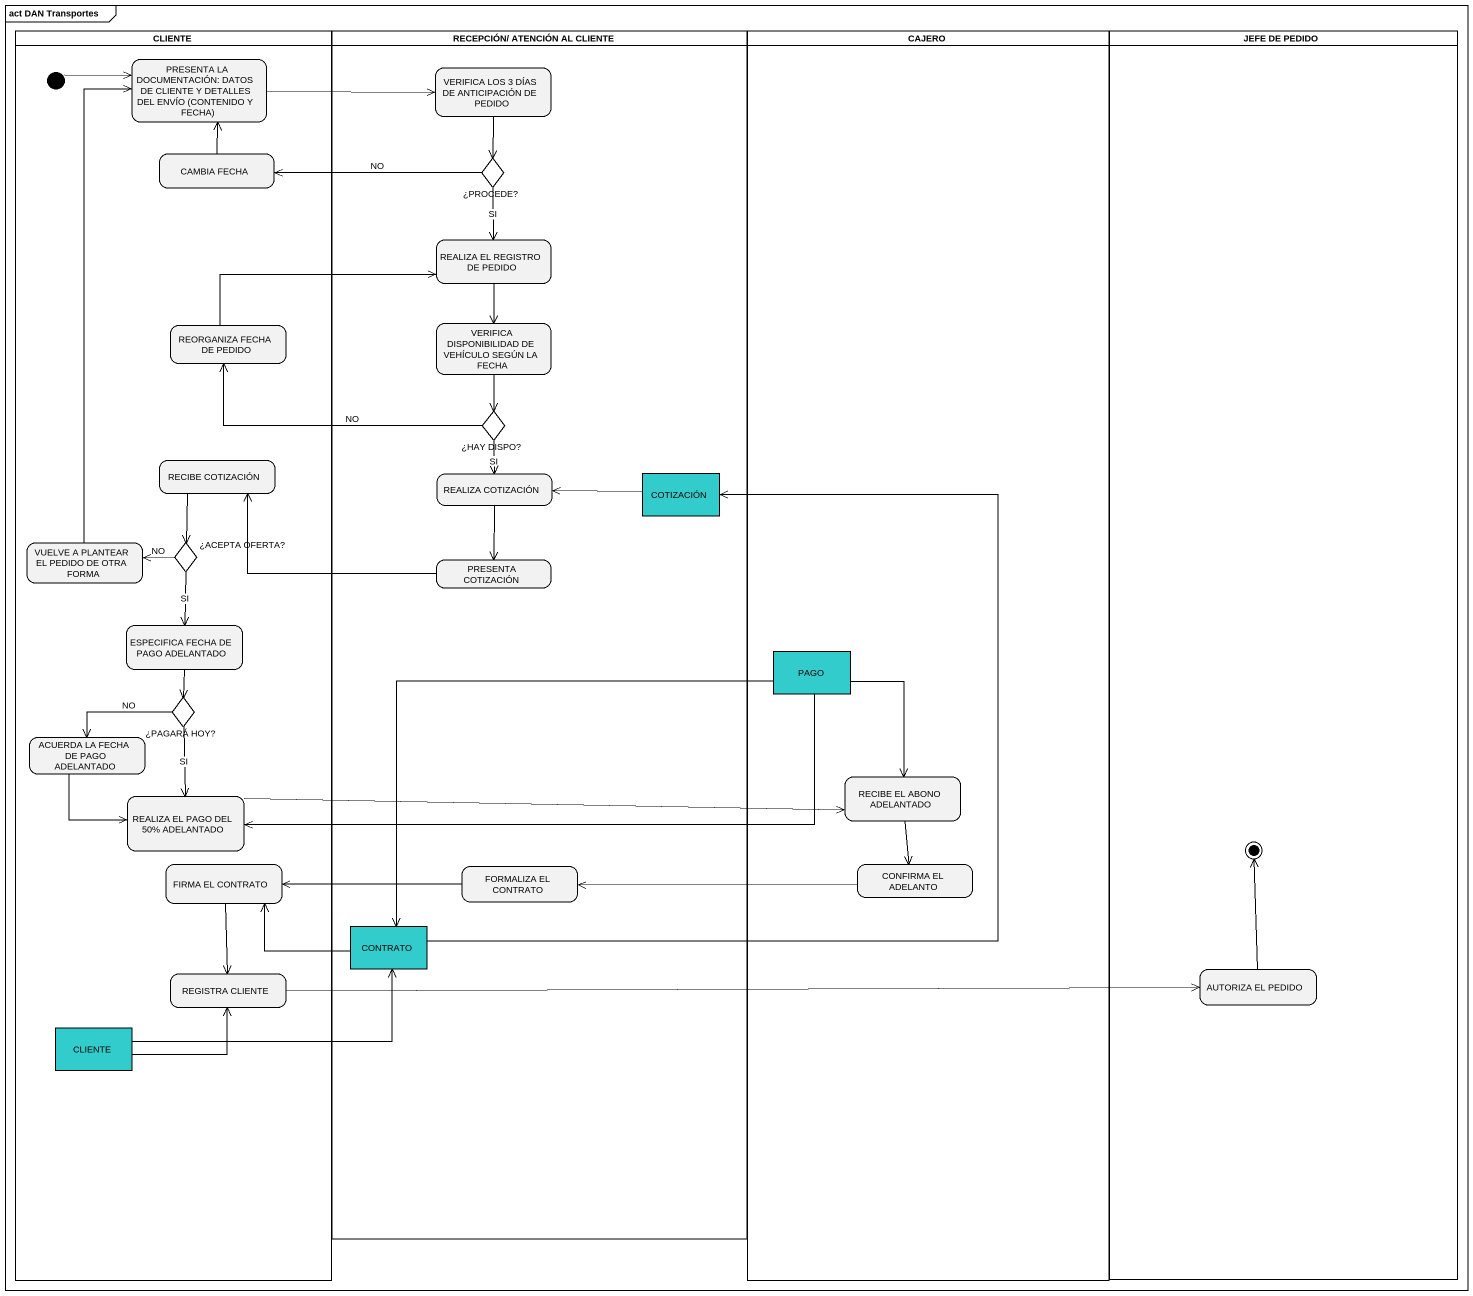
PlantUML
@startuml
mainframe act DAN Transportes
hide empty description
state CLIENTE <<partition>> {
  state "PRESENTA LA DOCUMENTACIÓN: DATOS DE CLIENTE Y DETALLES DEL ENVÍO (CONTENIDO Y FECHA)" as PRESENTA_LA_DOCUMENTACIÓN
  state "CAMBIA FECHA" as CAMBIA_FECHA
  state "REORGANIZA FECHA DE PEDIDO" as REORGANIZA_FECHA_DE_PEDIDO
  state "RECIBE COTIZACIÓN" as RECIBE_COTIZACIÓN
  state "VUELVE A PLANTEAR EL PEDIDO DE OTRA FORMA" as VUELVE_A_PLANTEAR_EL_PEDIDO
  state "¿ACEPTA OFERTA?" as ACEPTA_OFERTA <<choice>>
  state "ESPECIFICA FECHA DE PAGO ADELANTADO" as ESPECIFICA_FECHA_DE_PAGO
  state "¿PAGARÁ HOY?" as PAGARÁ_HOY <<choice>>
  state "ACUERDA LA FECHA DE PAGO ADELANTADO" as ACUERDA_LA_FECHA_DE_PAGO
  state "REALIZA EL PAGO DEL 50% ADELANTADO" as REALIZA_EL_PAGO_DEL_50
  state "FIRMA EL CONTRATO" as FIRMA_EL_CONTRATO
  state "REGISTRA CLIENTE" as REGISTRA_CLIENTE
  state "CLIENTE" as CLIENTE_2 <<object>> #33CCCC
  [*] -right-> PRESENTA_LA_DOCUMENTACIÓN
}
state "RECEPCIÓN/ ATENCIÓN AL CLIENTE" as RECEPCIÓN_ATENCIÓN_AL <<partition>> {
  state "VERIFICA LOS 3 DÍAS DE ANTICIPACIÓN DE PEDIDO" as VERIFICA_LOS_3_DÍAS_DE
  state "¿PROCEDE?" as PROCEDE <<choice>>
  state "REALIZA EL REGISTRO DE PEDIDO" as REALIZA_EL_REGISTRO_DE
  state "VERIFICA DISPONIBILIDAD DE VEHÍCULO SEGÚN LA FECHA" as VERIFICA_DISPONIBILIDAD_DE
  state "¿HAY DISPO?" as HAY_DISPO <<choice>>
  state "REALIZA COTIZACIÓN" as REALIZA_COTIZACIÓN
  state COTIZACIÓN <<object>> #33CCCC
  state "PRESENTA COTIZACIÓN" as PRESENTA_COTIZACIÓN
  state "FORMALIZA EL CONTRATO" as FORMALIZA_EL_CONTRATO
  state CONTRATO <<object>> #33CCCC
}
state CAJERO <<partition>> {
  state PAGO <<object>> #33CCCC
  state "RECIBE EL ABONO ADELANTADO" as RECIBE_EL_ABONO_ADELANTADO
  state "CONFIRMA EL ADELANTO" as CONFIRMA_EL_ADELANTO
}
state "JEFE DE PEDIDO" as JEFE_DE_PEDIDO <<partition>> {
  state "AUTORIZA EL PEDIDO" as AUTORIZA_EL_PEDIDO
  AUTORIZA_EL_PEDIDO -up-> [*]
}
PRESENTA_LA_DOCUMENTACIÓN -right-> VERIFICA_LOS_3_DÍAS_DE
VERIFICA_LOS_3_DÍAS_DE --> PROCEDE
CAMBIA_FECHA -up-> PRESENTA_LA_DOCUMENTACIÓN
PROCEDE -left-> CAMBIA_FECHA : NO
PROCEDE --> REALIZA_EL_REGISTRO_DE : SI
REALIZA_EL_REGISTRO_DE --> VERIFICA_DISPONIBILIDAD_DE
REORGANIZA_FECHA_DE_PEDIDO -right-> REALIZA_EL_REGISTRO_DE
VERIFICA_DISPONIBILIDAD_DE --> HAY_DISPO
HAY_DISPO -left-> REORGANIZA_FECHA_DE_PEDIDO : NO
HAY_DISPO --> REALIZA_COTIZACIÓN : SI
RECIBE_COTIZACIÓN --> ACEPTA_OFERTA
REALIZA_COTIZACIÓN --> PRESENTA_COTIZACIÓN
COTIZACIÓN -left-> REALIZA_COTIZACIÓN
VUELVE_A_PLANTEAR_EL_PEDIDO -up-> PRESENTA_LA_DOCUMENTACIÓN
ACEPTA_OFERTA -left-> VUELVE_A_PLANTEAR_EL_PEDIDO : NO
ACEPTA_OFERTA --> ESPECIFICA_FECHA_DE_PAGO : SI
PRESENTA_COTIZACIÓN -left-> RECIBE_COTIZACIÓN
ESPECIFICA_FECHA_DE_PAGO --> PAGARÁ_HOY
PAGO --> RECIBE_EL_ABONO_ADELANTADO
PAGO -left-> REALIZA_EL_PAGO_DEL_50
PAGO --> CONTRATO
PAGARÁ_HOY -left-> ACUERDA_LA_FECHA_DE_PAGO : NO
PAGARÁ_HOY --> REALIZA_EL_PAGO_DEL_50 : SI
ACUERDA_LA_FECHA_DE_PAGO --> REALIZA_EL_PAGO_DEL_50
RECIBE_EL_ABONO_ADELANTADO --> CONFIRMA_EL_ADELANTO
REALIZA_EL_PAGO_DEL_50 -right-> RECIBE_EL_ABONO_ADELANTADO
FIRMA_EL_CONTRATO --> REGISTRA_CLIENTE
FORMALIZA_EL_CONTRATO -left-> FIRMA_EL_CONTRATO
CONFIRMA_EL_ADELANTO -left-> FORMALIZA_EL_CONTRATO
CONTRATO -up-> COTIZACIÓN
CONTRATO -left-> FIRMA_EL_CONTRATO
REGISTRA_CLIENTE -right-> AUTORIZA_EL_PEDIDO
CLIENTE_2 -right-> CONTRATO
CLIENTE_2 -right-> REGISTRA_CLIENTE
@enduml
